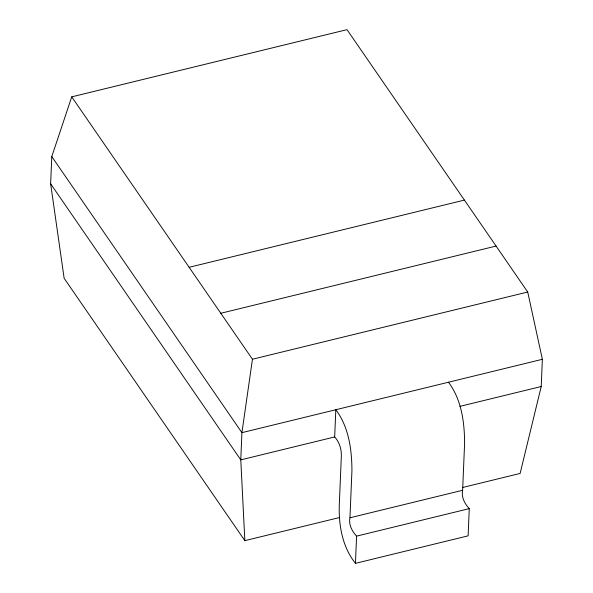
<?xml version="1.0" encoding="UTF-8"?>
<svg xmlns="http://www.w3.org/2000/svg" width="593" height="593" viewBox="0 0 593 593"><rect width="100%" height="100%" fill="white"/><g stroke="black" fill="none" stroke-linecap="round" stroke-linejoin="round"><path stroke-width="0.89" d="M339.3 517.593L244.85 540.653L64.14 278.28L50.635 183.786L51.776 156.574L71.738 96.852L347.009 29.65L527.726 292.023L542.365 359.306L541.224 386.517L520.12 473.451L462.547 487.505M355.452 563.35C341.679 546.175 338.247 522.996 339.433 501.596L341.338 456.239C341.59 449.257 339.47 442.178 334.674 436.945L335.816 409.733C348.817 426.99 351.849 449.65 351.938 470.694L349.959 517.785C348.506 524.679 352.012 531.195 356.593 536.139L355.452 563.35L468.122 535.842L469.256 508.631C464.682 503.687 461.169 497.171 462.629 490.278L464.601 443.186C464.512 422.142 461.487 399.489 448.478 382.226M71.738 96.852L252.455 359.232L241.922 432.653L240.78 459.871L244.85 540.653M189.137 267.302L464.408 200.1M220.796 313.267L496.067 246.065M252.455 359.232L527.726 292.023M542.365 359.306L241.922 432.653L51.776 156.574M334.674 436.945L240.78 459.871L50.635 183.786M459.857 406.383L541.224 386.517M349.959 517.785L462.629 490.278M356.593 536.139L469.256 508.631"/></g></svg>
